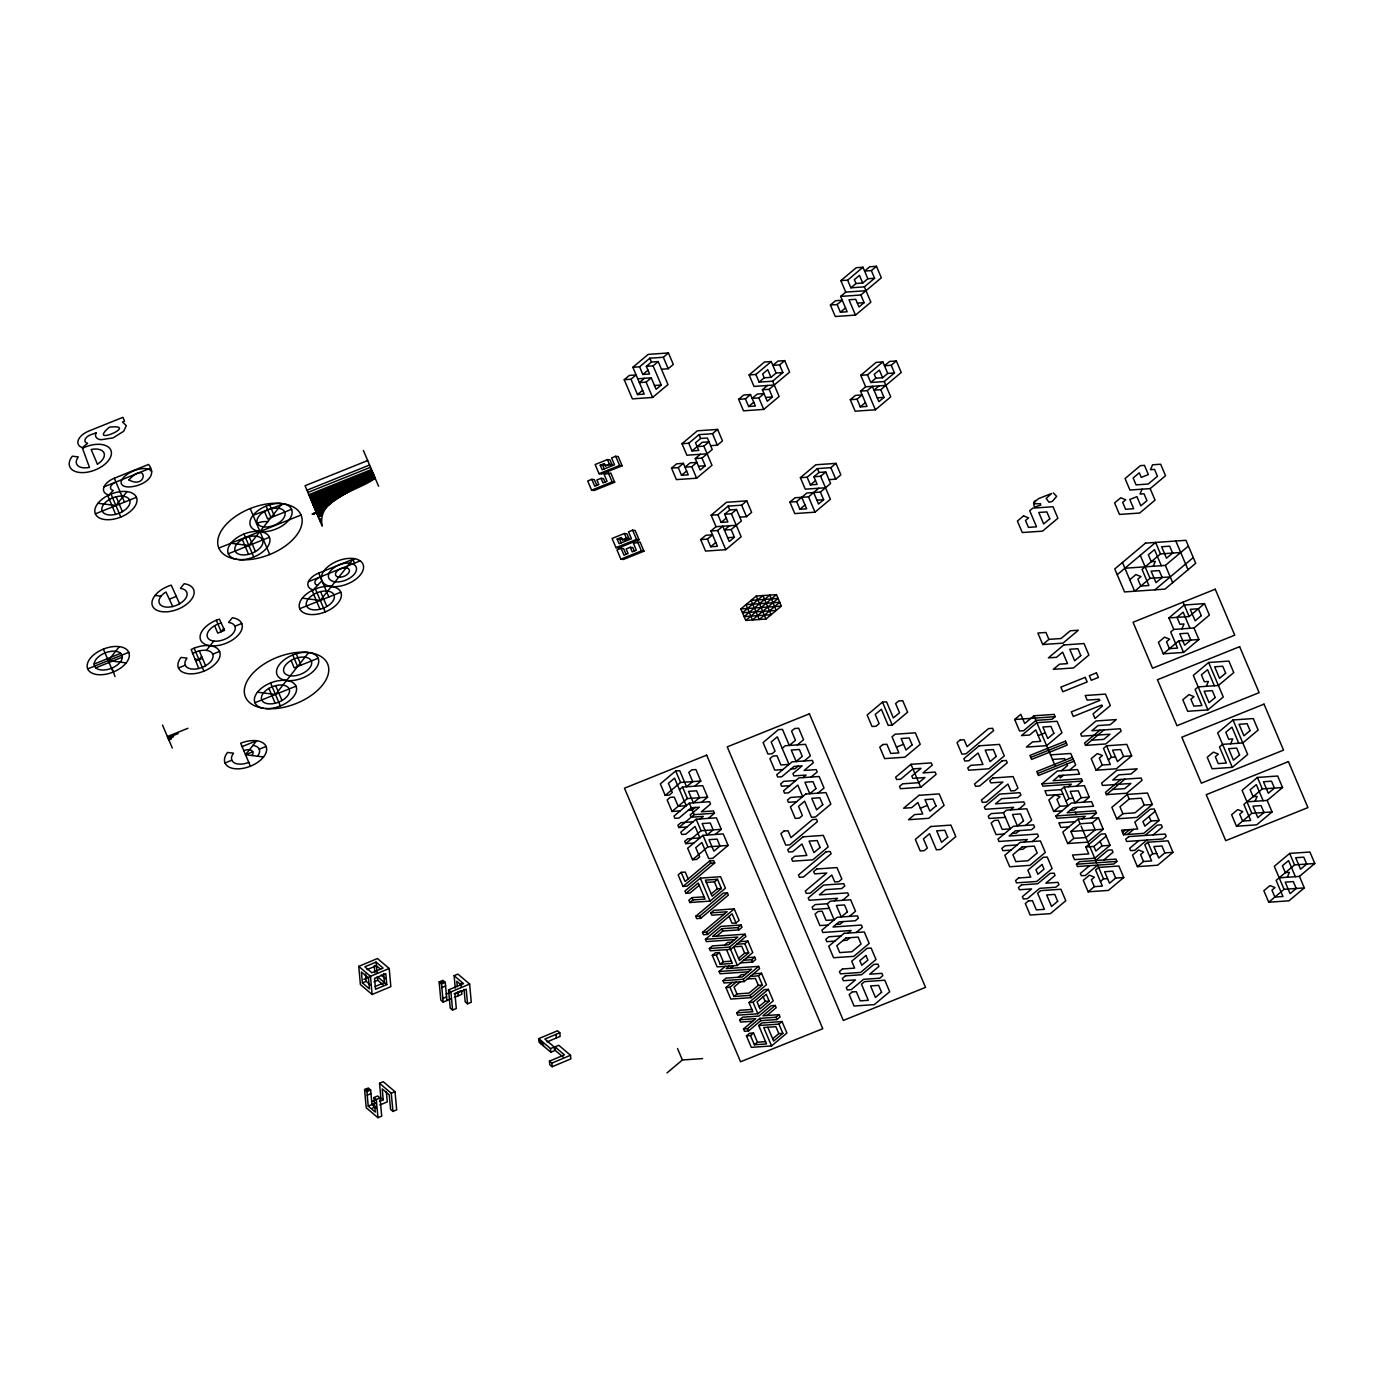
<?xml version="1.0" encoding="UTF-8"?>
<svg xmlns="http://www.w3.org/2000/svg" width="1384" height="1384" viewBox="0 0 1384 1384"><rect width="100%" height="100%" fill="white"/><g stroke="black" fill="none" stroke-linecap="round" stroke-linejoin="round"><path stroke-width="1.5" d="M122.328 657.123L122.311 657.556A14.774 8.321 -21.4 0 1 111.516 668.264A14.774 8.321 -21.4 0 1 96.084 668.091L95.755 667.815A14.774 8.321 -21.4 0 1 94.181 664.078L94.199 663.645A14.774 8.321 -21.4 0 1 105.011 652.937A14.774 8.321 -21.4 0 1 120.425 653.11L120.754 653.404A14.774 8.321 -21.4 0 1 122.328 657.123L95.807 667.849M367.677 460.543L305.051 485.732L322.178 526.076C316.452 497.634 358.508 491.13 375.185 478.224M1040.612 503.707L1034.834 503.793L1034.713 501.804L1038.64 498.586L1051.598 493.483L1046.2 498.396L1048.916 502.202L1052.255 501.475L1056.632 496.354L1053.38 492.963M1142.077 489.192L1139.984 494.071L1144.032 493.794L1146.955 500.679L1140.814 505.852L1136.921 496.648L1129.794 499.52L1133.704 508.707L1125.607 509.277L1122.666 502.375L1125.746 499.797L1120.729 497.773L1114.587 502.946L1119.466 514.433L1139.689 513.032L1155.052 500.126L1150.173 488.621L1129.932 490.04L1125.054 478.553L1140.416 465.647L1144.464 465.353L1148.374 474.556L1141.246 477.411L1139.291 472.826L1133.15 477.982L1136.074 484.884L1148.218 484.037L1157.439 476.286L1154.515 469.384L1150.467 469.678L1152.561 464.799L1160.657 464.228L1165.536 475.733L1150.173 488.621M1153.218 566.264L1155.329 561.385L1151.28 561.679L1148.357 554.776L1154.498 549.604L1161.314 565.71M1181.884 628.855L1183.977 623.976L1179.929 624.253L1177.005 617.368L1183.147 612.195L1189.981 628.301M1206.277 686.326L1208.37 681.447L1204.322 681.724L1201.399 674.838L1207.54 669.666L1214.356 685.772M1230.653 743.796L1232.763 738.918L1228.715 739.212L1225.791 732.309L1231.933 727.154L1238.749 743.243M1255.046 801.267L1257.156 796.388L1253.108 796.682L1250.167 789.78L1256.326 784.624L1263.142 800.713M1287.293 877.248L1289.404 872.37L1285.355 872.664L1282.414 865.761L1288.556 860.588L1295.389 876.695M96.275 432.76L90.306 434.939A7.37 4.152 -21.4 0 0 85.047 439.61A7.37 4.152 -21.4 0 0 87.642 443.33L82.313 447.603A14.774 8.321 -21.4 0 1 78.334 439.991L78.525 439.524A14.774 8.321 -21.4 0 1 88.732 431.081L122.934 417.328L124.56 421.168L122.536 421.982L126.29 425.684L123.678 431.254L113.142 437.863L101.153 439.731A11.764 6.626 -21.4 0 1 96.067 432.777M121.861 479.885L122.103 479.435A13.65 7.699 -21.4 0 1 123.038 478.086L123.401 477.636A17.04 9.601 -21.4 0 1 129.387 472.965L130.044 472.567A19.687 11.107 -21.4 0 1 137.362 469.626L138.106 469.418A16.193 9.117 -21.4 0 1 148.019 468.968M126.999 491.597A22.144 12.491 -21.4 0 1 131.376 510.523A22.144 12.491 -21.4 0 1 98.783 517.599A22.144 12.491 -21.4 0 1 107.122 495.904L111.031 494.071A22.144 12.491 -21.4 0 1 119.266 491.787L120.287 491.631A22.144 12.491 -21.4 0 1 124.231 491.406L126.999 491.597L115.91 505.558L97.935 503.274M119.335 646.639L108.263 660.601L126.238 662.884M201.631 656.397L199.019 659.684L194.781 659.147M206.406 650.376L213.793 641.052M223.793 628.457L221.18 631.744L216.302 620.257M353.543 558.531A22.144 12.491 -21.4 0 0 341.675 559.62L340.637 559.914A22.144 12.491 -21.4 0 0 323.942 570.9L323.043 572.284A22.144 12.491 -21.4 0 0 321.451 576.401L321.365 577.076A22.144 12.491 -21.4 0 0 321.52 579.602L322.472 581.851A22.144 12.491 -21.4 0 0 324.202 583.754L324.738 584.152A22.144 12.491 -21.4 0 0 328.856 585.986L331.364 586.47A22.144 12.491 -21.4 0 1 335.758 605.413A22.144 12.491 -21.4 0 1 303.165 612.472A22.144 12.491 -21.4 0 1 311.487 590.778L315.414 588.944A22.144 12.491 -21.4 0 1 323.648 586.66L324.669 586.522A22.144 12.491 -21.4 0 1 328.613 586.297L331.364 586.47A22.144 12.491 -21.4 0 0 357.21 578.114A22.144 12.491 -21.4 0 0 360.705 561.264L360.151 560.849A22.144 12.491 -21.4 0 0 355.238 558.825L353.543 558.531L320.292 600.448L302.3 598.165M308.701 652.539L306.919 652.348A44.305 24.964 -21.4 0 0 250.573 675.911A44.305 24.964 -21.4 0 0 262.649 708.158L266.178 708.608A44.305 24.964 -21.4 0 0 322.507 685.045A44.305 24.964 -21.4 0 0 310.448 652.798L308.701 652.539L275.468 694.457L257.476 692.173M263.531 756.996L245.539 754.712L256.628 740.734L242.096 746.582M321.901 580.761L313.303 589.878A14.757 8.321 -21.4 0 1 308.303 581.972L308.494 581.522A14.757 8.321 -21.4 0 1 318.701 573.097L354.512 558.686M729.212 966.049L726.237 968.627L758.622 966.378L759.591 968.662L744.229 981.567L723.988 982.986L723.019 980.685L726.098 978.107L742.274 976.983L751.495 969.232L719.109 971.481L720.095 973.782L748.415 971.81M632.851 367.279L639.598 366.812L642.851 374.476L649.598 373.991L646.345 366.327L651.466 362.037L658.213 361.57L667.97 384.562L652.608 397.45L632.367 398.869L624.236 379.718L630.983 379.233L637.488 394.561L644.235 394.094L632.851 367.279L648.214 354.373L668.437 352.955L673.316 364.459L668.195 368.75L661.466 369.234M624.236 379.718L629.357 375.41L636.104 374.943L630.983 379.233M639.598 366.812L649.84 358.197L663.334 357.262L668.437 352.955M642.851 374.476L647.971 370.168M646.345 366.327L653.092 365.86L658.213 361.57M644.477 378.299L639.356 382.607L646.103 382.14L651.224 377.832L656.102 389.319L661.223 385.029L653.092 365.86M637.488 394.561L642.608 390.271M840.866 280.623L856.229 267.717L862.976 267.25L867.854 278.738L874.601 278.27L871.349 270.607L864.602 271.074L869.723 266.766L876.47 266.299L881.348 277.803L860.865 295L840.642 296.418L847.146 311.746L840.399 312.213L837.147 304.549L830.4 305.016L835.279 316.503L855.502 315.102L870.865 302.196L864.36 286.869L850.866 287.803L847.613 280.156L840.866 280.623L845.745 292.111L865.986 290.709M847.613 280.156L862.976 267.25M830.4 305.016L835.521 300.709L842.268 300.242L837.147 304.549M840.642 296.418L845.745 292.111M850.866 287.803L855.987 283.512L862.734 283.045L867.854 278.738M871.349 270.607L876.47 266.299M774.244 385.012L754.003 386.43L749.125 374.926L764.487 362.02L771.234 361.553L776.113 373.04L782.86 372.573L779.607 364.909L772.86 365.376L777.981 361.086L784.711 360.618L789.589 372.106L769.123 389.319L762.376 389.786L767.255 401.273L772.376 396.983L769.123 389.319M749.125 374.926L755.872 374.458L771.234 361.553M864.36 286.869L874.601 278.27M707.12 453.796L686.879 455.215L682.001 443.71L697.363 430.805L717.604 429.403L722.483 440.89L717.362 445.198L710.615 445.665M840.399 312.213L845.52 307.905M738.641 399.319L743.762 395.028L750.509 394.561L755.387 406.048L748.64 406.515L745.388 398.851L738.641 399.319L743.519 410.823L763.76 409.404L779.123 396.499L772.618 381.188L759.124 382.122L755.872 374.458M759.124 382.122L764.245 377.815L770.992 377.348L776.113 373.04M779.607 364.909L784.711 360.618M682.001 443.71L688.748 443.243L698.989 434.645L712.483 433.694L717.604 429.403M745.388 398.851L750.509 394.561M701.999 458.104L705.252 465.768L700.131 470.058L695.252 458.571L701.999 458.104L712.241 449.506L707.362 438.001L700.615 438.468L695.495 442.776L698.747 450.44L692 450.907L688.748 443.243M860.865 295L864.118 302.663L858.997 306.971L855.744 299.307L848.997 299.774L855.502 315.102M762.376 389.786L767.497 385.479M772.618 381.188L782.86 372.573M671.517 468.121L676.638 463.813L683.385 463.346L688.263 474.833L681.516 475.3L678.264 467.636L671.517 468.121L676.395 479.608L696.636 478.207L711.999 465.301L703.868 446.132L697.121 446.599M692 450.907L702.242 442.309L708.989 441.842L703.868 446.132M748.64 406.515L753.761 402.225M758.882 397.917L764.003 393.61L757.256 394.077L752.135 398.384L758.882 397.917L763.76 409.404M678.264 467.636L683.385 463.346M695.252 458.571L700.373 454.263M681.516 475.3L686.637 471.01M691.758 466.702L696.879 462.394L690.132 462.879L685.011 467.169L691.758 466.702L696.636 478.207M885.864 385.392L865.64 386.793L860.761 375.306L876.107 362.4L882.854 361.916L887.732 373.421L894.479 372.953L891.227 365.29L884.48 365.757L889.601 361.449L896.348 360.982L901.226 372.486L880.743 389.683L873.996 390.15L879.117 385.859M860.761 375.306L867.491 374.822L882.854 361.916M736.271 525.28L716.03 526.681L711.151 515.194L726.514 502.288L746.755 500.87L751.633 512.374L746.512 516.664L739.765 517.149M850.278 399.699L855.399 395.392L862.146 394.924L857.025 399.232L850.278 399.699L855.156 411.186L875.397 409.785L890.742 396.879L884.238 381.552L870.744 382.486L867.491 374.822M857.025 399.232L860.277 406.896L867.024 406.429L860.519 391.101L865.64 386.793M870.744 382.486L875.864 378.195L882.611 377.728L887.732 373.421M891.227 365.29L896.348 360.982M711.151 515.194L717.898 514.727L728.14 506.112L741.634 505.177L746.755 500.87M860.519 391.101L867.266 390.617L872.37 386.326L878.875 401.654L883.995 397.346L880.743 389.683M717.898 514.727L721.151 522.391L727.898 521.906L724.645 514.242L729.766 509.952L736.513 509.485L741.392 520.972L731.15 529.57L724.403 530.037L729.524 525.747M884.238 381.552L894.479 372.953M700.685 539.587L705.805 535.279L712.535 534.812L707.432 539.12L700.685 539.587L705.563 551.074L725.787 549.673L741.149 536.767L731.392 513.775L724.645 514.242M707.432 539.12L710.684 546.784L717.414 546.317L710.909 530.989L716.03 526.681M721.151 522.391L726.271 518.083M731.392 513.775L736.513 509.485M860.277 406.896L865.398 402.588M710.909 530.989L717.656 530.522L722.777 526.214L729.282 541.542L734.402 537.234L731.15 529.57M710.684 546.784L715.788 542.476M825.504 487.773L805.263 489.175L800.385 477.688L815.747 464.782L835.988 463.363L840.866 474.868L835.746 479.158L828.999 479.642M800.385 477.688L807.131 477.221L817.373 468.605L830.867 467.671L835.988 463.363M813.878 476.736L818.999 472.446L825.746 471.979L830.625 483.466L820.383 492.064L806.889 493.015L796.648 501.613L789.901 502.081L794.779 513.585L815.02 512.167L830.383 499.261L820.625 476.269L813.878 476.736L817.131 484.4L810.384 484.884L807.131 477.221M789.901 502.081L795.022 497.773L808.515 496.839L818.757 488.241M810.384 484.884L815.505 480.577M820.625 476.269L825.746 471.979M796.648 501.613L799.9 509.277L805.021 504.97M820.383 492.064L823.636 499.728L818.515 504.036L813.636 492.531M740.872 608.943L756.218 596.037L776.459 594.636L781.337 606.123L765.975 619.029L745.751 620.43L740.872 608.943L781.337 606.123M745.751 620.43L776.459 594.636M694.647 786.216L700.806 781.043L695.927 769.556L691.879 769.833L688.799 772.41L692.709 781.614L686.551 786.769L679.734 770.68L675.686 770.957L660.324 783.863L665.202 795.367L669.25 795.073L672.313 792.496L668.42 783.309L674.562 778.137L686.274 805.73L678.177 806.301L674.268 797.097L670.219 797.374L667.157 799.969L672.036 811.457L680.132 810.886M665.202 795.367L680.565 782.462L700.806 781.043M679.44 789.641L682.52 787.063L702.743 785.645L707.622 797.149L701.48 802.305M672.036 811.457L687.398 798.551L707.622 797.149M708.314 818.394L714.455 813.238L713.487 810.938L701.342 811.785L710.546 804.035L709.577 801.734L689.336 803.153L673.991 816.058L674.959 818.359L679.008 818.065L691.291 807.754L699.387 807.183L690.166 814.934L691.152 817.217L703.297 816.37L700.217 818.965M695.339 807.46L692.26 810.038L688.229 810.332M693.107 821.819L680.963 822.667L677.883 825.245L678.869 827.546L694.214 814.64L714.455 813.238M715.147 834.483L721.289 829.327L716.41 817.823L696.169 819.241L680.807 832.147L681.793 834.448L685.841 834.154L695.045 826.421L699.923 837.908L687.779 838.756L684.717 841.334L685.686 843.635L693.782 843.081M782.202 748.312L785.264 745.734L805.505 744.332L810.384 755.82L804.242 760.975M797.409 744.886L803.55 739.731L798.672 728.226L794.624 728.52L791.562 731.098L795.454 740.284L789.312 745.457L782.479 729.368L778.431 729.645L763.086 742.551L767.964 754.038L772.013 753.761L775.075 751.183L771.182 741.98L777.324 736.824L789.018 764.401L780.922 764.971L777.029 755.768L772.981 756.062L769.902 758.64L774.781 770.127L782.877 769.573M685.686 843.635L701.048 830.729L721.289 829.327M703.003 835.331L687.64 848.236L692.519 859.741L696.567 859.447L699.647 856.869L695.737 847.665L701.878 842.51L708.712 858.599L712.76 858.322L728.122 845.416L723.244 833.929L703.003 835.331L707.881 846.835L728.122 845.416M795.835 761.65L802.288 756.391L799.364 749.488L791.267 750.042L796.146 761.546M798.101 766.148L795.022 768.726L790.973 769.002M692.519 859.741L707.881 846.835M882.49 702.103L867.145 715.009L872.024 726.496L876.055 726.219L879.134 723.642L875.224 714.438L881.383 709.283L888.199 725.372L892.247 725.095L907.61 712.189L902.731 700.685L898.683 700.979L895.621 703.556L899.514 712.743L893.372 717.915L886.539 701.826L882.49 702.103L892.247 725.095M681.205 872.352L678.143 874.93L683.021 886.435L687.069 886.141L714.715 862.924L713.729 860.623L709.681 860.9L685.115 881.556L681.205 872.352L685.253 872.076L688.177 878.961M802.979 777.635L806.042 775.057L793.897 775.905L792.928 773.604L802.149 765.854L794.053 766.425L781.77 776.753L777.721 777.029L776.735 774.729L792.098 761.823L812.339 760.422L813.308 762.722L804.087 770.456L816.231 769.608L817.217 771.909L811.076 777.064M683.021 886.435L710.667 863.201L714.715 862.924M704.075 896.797L691.948 897.645L688.869 900.223L689.837 902.524L710.078 901.105L725.441 888.217L720.562 876.712L700.321 878.131L684.959 891.036L685.945 893.32L689.993 893.043L699.197 885.31M685.945 893.32L698.228 883.009L705.062 899.098L692.917 899.946L689.837 902.524M817.892 793.17L824.034 787.998L819.172 776.51L798.931 777.912L783.569 790.818L784.538 793.118L788.586 792.842L797.807 785.091L802.685 796.596L790.541 797.443L787.479 800.021L788.447 802.322L796.544 801.751M706.324 882.438L714.421 881.867L717.483 879.29L721.393 888.493L712.172 896.226L705.356 880.138L717.483 879.29M711.203 893.926L717.344 888.77L721.393 888.493M695.702 916.312L723.348 893.095L727.396 892.801L728.365 895.102L700.719 918.336L696.671 918.613L695.702 916.312L699.75 916.035L727.396 892.801M724.04 914.34L711.895 915.187L710.909 912.886L713.988 910.309L734.229 908.89L739.108 920.395L736.029 922.972L731.98 923.249L729.057 916.364M1117.217 574.689L1155.605 542.442L1160.484 553.929L1180.725 552.51M1042.757 644.529L1048.899 639.373L1061.044 638.526L1070.264 630.775L1078.361 630.222L1062.999 643.127L1042.757 644.529L1037.879 633.042L1045.975 632.471L1048.899 639.373M736.029 922.972L732.119 913.786L707.553 934.425L703.505 934.702L702.536 932.401L727.102 911.762L710.909 912.886M702.536 932.401L706.584 932.124L734.229 908.89M1129.776 579.74L1135.918 574.568L1140.935 576.592L1137.873 579.169L1140.797 586.072L1148.893 585.501L1142.059 569.412L1160.484 553.929M910.983 764.297L895.638 777.202L896.607 779.503L900.655 779.227L912.938 768.899L921.035 768.345L911.814 776.078L912.8 778.379L924.944 777.531L918.803 782.687L902.61 783.828L899.531 786.406L900.517 788.707L920.741 787.288L936.103 774.383L935.134 772.082L922.99 772.929L932.211 765.196L931.224 762.895L910.983 764.297L920.741 787.288M734.766 939.632L706.428 941.604L705.459 939.304L720.822 926.398L741.046 924.996L742.032 927.297L738.952 929.875L722.759 930.999L716.618 936.155M741.046 924.996L737.983 927.574L721.791 928.699L712.57 936.449L744.955 934.183L745.924 936.484L730.579 949.389L710.338 950.808L709.352 948.507L712.431 945.912L728.624 944.788L737.828 937.054L705.459 939.304M1170.241 576.92L1150.017 578.322L1134.655 591.227L1122.459 562.492M1124.898 568.236L1165.363 565.416L1188.406 546.057M739.783 941.639L747.879 941.085L752.758 952.573L737.395 965.478L717.172 966.897L712.293 955.393L715.355 952.815L719.403 952.538L723.313 961.724L731.409 961.171M724.576 945.082L727.638 942.487L731.686 942.21M712.293 955.393L716.341 955.116L719.403 952.538M709.352 948.507L729.593 947.089L744.955 934.183M1154.896 589.826L1193.285 557.562M716.341 955.116L720.234 964.319L723.313 961.724M736.721 944.234L744.817 943.663L747.879 941.085M1014.68 719.507L1020.821 714.334L1024.714 723.538L1033.934 715.788L1054.176 714.386L1055.144 716.687L1052.082 719.265L1035.889 720.389L1023.606 730.717L1019.558 730.994L1014.68 719.507L1055.144 716.687M719.109 971.481L725.251 966.326M738.52 958.299L744.661 953.144L748.709 952.867L744.817 943.663M730.285 968.35L733.347 965.755M748.709 952.867L739.454 960.479L733.641 946.812L741.737 946.241L744.661 953.144M743.658 960.219L751.685 959.717L754.712 957.174L755.681 959.475L752.619 962.053L740.475 962.901M753.45 973.834L761.546 973.263L766.425 984.768L751.062 997.674L730.821 999.075L725.943 987.588L732.084 982.415M738.226 977.26L741.305 974.682L745.353 974.388M829.276 908.354L813.083 909.478L812.114 907.177L815.193 904.6L827.321 903.752L830.4 901.174L850.641 899.756L855.52 911.26L849.378 916.416M1173.788 629.426L1168.909 617.921L1184.271 605.016L1204.495 603.614L1209.374 615.101L1194.011 628.007L1173.788 629.426L1170.708 632.004L1177.542 648.093L1169.445 648.663L1166.522 641.761L1169.584 639.183L1164.567 637.159L1158.425 642.332L1163.304 653.819L1183.545 652.418L1198.89 639.512L1194.011 628.007M725.943 987.588L729.991 987.294L736.132 982.138M834.448 900.88L837.528 898.303L809.19 900.275L808.204 897.974L823.567 885.085L843.808 883.667L844.776 885.968L841.714 888.545L825.521 889.67L819.38 894.842L847.717 892.87L848.686 895.154L842.545 900.327M740.181 981.861L734.039 987.017L736.963 993.92L749.107 993.072L758.328 985.321L762.376 985.045L758.467 975.841L750.37 976.412M723.019 980.685L743.26 979.266L758.622 966.378M729.991 987.294L733.901 996.497L736.963 993.92M758.467 975.841L761.546 973.263M1168.909 617.921L1189.15 616.52L1204.495 603.614M733.901 996.497L750.093 995.373L762.376 985.045M843.237 921.571L840.157 924.166L836.109 924.443M1163.304 653.819L1178.666 640.913L1198.89 639.512M736.686 1012.863L752.861 1011.739L748.969 1002.552L764.331 989.646L768.362 989.352L773.241 1000.857L757.896 1013.763L737.655 1015.164L736.686 1012.863L739.748 1010.285L751.893 1009.438M667.036 1072.894L682.399 1059.988L702.639 1058.587M748.969 1002.552L753.017 1002.258L768.362 989.352M752.723 1021.219L740.578 1022.067L739.61 1019.766L742.672 1017.188L758.864 1016.064L771.148 1005.736L775.196 1005.459L776.182 1007.742L766.961 1015.493M759.003 1006.583L765.162 1001.411L769.21 1001.134L766.269 994.231L757.065 1001.981L759.989 1008.884L769.21 1001.134M848.115 933.076L851.177 930.498L822.84 932.47L821.871 930.169L837.233 917.263L857.474 915.845L858.443 918.146L855.364 920.741L839.188 921.865L833.03 927.021L861.367 925.048L862.353 927.349L856.194 932.505M850.053 937.677L846.991 940.255L842.942 940.532M775.196 1005.459L762.913 1015.769L779.106 1014.645L780.074 1016.946L777.012 1019.524L760.819 1020.648L748.536 1030.976L744.488 1031.253L743.502 1028.969L755.802 1018.641L739.61 1019.766M1099.951 730.164L1084.589 743.07L1085.558 745.37L1105.799 743.969L1121.161 731.063L1120.175 728.763L1091.855 730.735L1097.996 725.579L1110.141 724.732L1116.283 719.559L1096.041 720.977L1080.679 733.883L1081.665 736.184L1109.985 734.212L1103.844 739.367L1091.699 740.215M1005.407 817.356L989.214 818.48L988.228 816.197L991.307 813.602L1003.452 812.754L1006.514 810.176L1026.755 808.775L1031.634 820.262L1025.492 825.435M743.502 1028.969L747.55 1028.675L759.833 1018.364L776.026 1017.223L779.106 1014.645M1085.558 745.37L1103.999 729.887M1010.562 809.899L1013.642 807.322L985.304 809.294L984.335 806.993L999.698 794.087L1019.921 792.686L1020.908 794.97L1017.828 797.565L1001.635 798.689L995.494 803.844L1023.831 801.872L1024.8 804.173L1018.659 809.329M1068.223 786.787L1071.303 784.192L1042.965 786.164L1041.996 783.88L1057.359 770.974L1077.582 769.556L1079.537 774.158L1059.296 775.559L1053.155 780.732L1081.492 778.76L1082.461 781.06L1076.32 786.216M1061.407 770.68L1067.548 765.525L1066.926 764.072M746.426 1035.855L750.474 1035.578L754.384 1044.764L766.528 1043.934L758.726 1025.527L761.788 1022.949L782.029 1021.548L786.908 1033.035L771.545 1045.941L751.304 1047.359L746.426 1035.855L749.505 1033.277L753.553 1033L757.463 1042.187L765.542 1041.633M750.474 1035.578L753.553 1033M1063.344 775.282L1060.282 777.86L1059.296 775.559M1069.503 770.127L1075.645 764.954L1070.766 753.467L1050.525 754.868M1096.093 770.196L1116.334 768.777L1131.697 755.872L1126.818 744.384L1106.577 745.786L1103.498 748.381L1110.331 764.47L1102.235 765.023L1096.093 770.196L1091.215 758.692L1097.356 753.536L1102.391 755.543L1099.311 758.138L1102.235 765.023M1208.647 662.503L1193.302 675.392L1207.938 709.888L1223.283 696.982L1208.647 662.503L1228.888 661.085L1233.767 672.572L1218.404 685.478L1198.181 686.897L1195.101 689.474L1201.935 705.563L1193.838 706.134L1190.915 699.231L1193.977 696.654L1188.96 694.63L1182.818 699.802L1187.697 711.289L1207.938 709.888M754.384 1044.764L757.463 1042.187M758.726 1025.527L778.95 1024.125L782.029 1021.548M1063.068 794.243L1046.875 795.367L1044.92 790.766L1061.113 789.641L1064.175 787.063L1084.416 785.645L1089.294 797.149L1083.257 802.218M1019.351 830.59L1016.271 833.168L1012.223 833.445M772.67 1038.761L778.811 1033.606L782.86 1033.329L778.95 1024.125M782.86 1033.329L773.639 1041.062L767.791 1027.274M1108.376 759.868L1111.456 757.29L1115.504 756.996M1059.85 806.301L1056.926 799.398L1059.988 796.821L1054.971 794.797L1048.83 799.969L1053.708 811.457L1059.85 806.301L1067.946 805.73L1061.113 789.641M1065.991 801.128L1069.053 798.551L1073.102 798.274M1123.6 756.442L1117.459 761.598L1112.58 750.111L1120.677 749.54L1123.6 756.442L1131.697 755.872M1024.229 842.077L1027.291 839.5L998.971 841.472L997.985 839.171L1013.347 826.265L1033.589 824.864L1034.557 827.165L1031.495 829.743L1015.302 830.867L1009.161 836.04L1037.481 834.05L1038.467 836.351L1032.326 841.524M1082.201 818.861L1085.264 816.283L1056.944 818.255L1055.957 815.954L1071.32 803.049L1091.561 801.63L1093.516 806.232L1073.275 807.651L1067.133 812.806L1095.453 810.834L1096.439 813.135L1090.298 818.29M1081.198 797.703L1075.057 802.876L1070.178 791.371L1078.274 790.818L1081.198 797.703L1089.294 797.149M1026.184 846.679L1023.105 849.257L1019.056 849.551M1077.115 807.374L1073.932 810.055L1070.091 810.315M1120.85 779.434L1105.487 792.34L1106.473 794.641L1126.714 793.222L1142.059 780.317L1141.091 778.033L1112.753 780.005L1118.895 774.832L1131.039 773.985L1137.181 768.829L1116.957 770.231L1101.595 783.136L1102.564 785.437L1130.901 783.465L1124.759 788.638L1112.615 789.468M1106.473 794.641L1124.898 779.157M1078.153 819.138L1062.791 832.043L1067.669 843.531L1087.91 842.129L1103.273 829.224L1098.394 817.736L1078.153 819.138L1080.108 823.739L1092.253 822.892L1098.394 817.736M1092.253 822.892L1095.176 829.794L1085.956 837.528L1073.811 838.375L1070.887 831.473L1080.108 823.739M1067.669 843.531L1073.811 838.375M1127.216 794.433L1111.854 807.339L1116.732 818.826L1136.973 817.425L1152.336 804.519L1147.457 793.015L1127.216 794.433L1129.171 799.035L1141.316 798.187L1144.239 805.073L1152.336 804.519M1129.171 799.035L1119.95 806.768L1122.874 813.671L1135.018 812.823L1144.239 805.073M1233.04 719.974L1217.695 732.88L1232.331 767.359L1247.676 754.453L1233.04 719.974L1253.281 718.556L1258.16 730.06L1242.797 742.948L1222.574 744.367L1219.494 746.945L1226.328 763.034L1218.231 763.605L1215.308 756.702L1218.37 754.124L1213.353 752.117L1207.211 757.273L1212.09 768.76L1232.331 767.359M1116.732 818.826L1122.874 813.671M1085.817 847.008L1101.162 834.102L1105.211 833.825L1110.089 845.313L1094.744 858.218L1074.503 859.637L1072.548 855.035L1088.741 853.911L1085.817 847.008L1093.914 846.437L1106.197 836.126M1076.458 864.221L1079.52 861.644L1115.954 859.118L1116.923 861.402L1113.861 863.997L1077.427 866.522L1076.458 864.221L1116.923 861.402M1110.089 845.313L1101.993 845.884L1095.851 851.039L1093.914 846.437M1122.528 832.459L1125.59 829.881M1123.497 834.76L1143.738 833.358L1159.1 820.452L1154.221 808.948L1150.173 809.242L1134.811 822.131L1137.735 829.033L1121.542 830.158L1123.497 834.76L1129.638 829.604M1089.571 865.675L1080.35 873.425L1081.336 875.726L1085.385 875.449L1097.668 865.121L1103.515 878.909L1107.563 878.632M1095.713 860.519L1107.996 850.191L1112.044 849.914L1113.03 852.215L1103.809 859.948M1127.545 834.483L1133.686 829.31M1155.19 811.249L1142.907 821.577L1144.862 826.179L1151.004 821.006L1159.1 820.452M1138.842 840.624L1129.621 848.357L1130.607 850.658L1134.655 850.381L1146.938 840.053M1144.983 835.452L1157.266 825.141L1161.314 824.847L1162.301 827.148L1153.08 834.898M1088.153 891.815L1094.312 886.66L1102.391 886.089L1095.574 870L1098.636 867.422L1118.878 866.003L1123.756 877.508L1108.394 890.414L1088.153 891.815L1083.274 880.328L1089.433 875.155L1094.45 877.179L1091.37 879.757L1094.312 886.66M1100.453 881.487L1103.515 878.909M1137.389 866.644L1157.612 865.225L1172.975 852.319L1168.096 840.832L1147.855 842.233L1144.793 844.828L1151.626 860.917L1143.53 861.471L1137.389 866.644L1132.51 855.139L1138.651 849.984L1143.668 852.008L1140.589 854.585L1143.53 861.471M1115.66 878.062L1109.518 883.234L1104.64 871.73L1112.736 871.176L1115.66 878.062L1123.756 877.508M1149.671 856.315L1152.734 853.738L1156.782 853.461M1164.878 852.89L1158.737 858.045L1153.858 846.558L1161.955 845.987L1164.878 852.89L1172.975 852.319M1267.19 800.436L1282.553 787.531L1277.674 776.026L1257.433 777.445L1242.088 790.351L1251.845 813.325L1272.069 811.924L1267.19 800.436L1246.967 801.838M1282.553 787.531L1262.312 788.932L1243.887 804.415L1250.721 820.504L1242.624 821.075L1239.701 814.173L1242.763 811.595L1237.746 809.588L1231.604 814.743L1236.483 826.231L1256.707 824.829L1272.069 811.924M1236.483 826.231L1251.845 813.325M1299.438 876.401L1314.8 863.495L1309.921 852.008L1289.68 853.426L1274.318 866.315L1284.075 889.306L1304.316 887.905L1299.438 876.401L1279.197 877.819M1314.8 863.495L1294.559 864.913L1276.134 880.397L1282.968 896.486L1274.872 897.057L1271.948 890.154L1275.01 887.576L1269.993 885.552L1263.851 890.725L1268.73 902.212L1288.954 900.811L1304.316 887.905M1268.73 902.212L1284.075 889.306M122.397 511.665L123.003 511.302A14.774 8.321 -21.4 0 0 123.297 496.251L121.463 496.129A14.774 8.321 -21.4 0 0 116.775 496.631L116.083 496.787A14.774 8.321 -21.4 0 0 109.422 499.468L108.817 499.832A14.774 8.321 -21.4 0 0 102.208 511.077A14.774 8.321 -21.4 0 0 115.045 514.502L115.737 514.329A14.774 8.321 -21.4 0 0 122.397 511.665L116.187 496.769M264.534 511.474L263.929 511.838A14.774 8.321 -21.4 0 0 260.711 514.26L260.244 514.71A14.774 8.321 -21.4 0 0 265.469 527.01L266.109 527.01A14.774 8.321 -21.4 0 0 284.793 515.869A14.774 8.321 -21.4 0 0 271.887 508.637L271.195 508.81A14.774 8.321 -21.4 0 0 264.534 511.474L267.596 518.948L291.574 509.312M262.562 540.002A14.774 8.321 -21.4 0 0 249.725 536.577L249.033 536.75A14.688 8.287 -21.4 0 0 245.625 537.84L245.591 537.788A14.774 8.321 -21.4 0 0 242.373 539.431L241.767 539.777A14.774 8.321 -21.4 0 0 235.159 551.022A14.774 8.321 -21.4 0 0 247.995 554.448L248.688 554.292A14.774 8.321 -21.4 0 0 255.348 551.611L255.953 551.247A14.774 8.321 -21.4 0 0 262.562 540.002L263.392 539.673M192.445 653.646L192.532 653.594A14.774 8.321 -21.4 0 1 199.192 650.913L199.884 650.757A14.774 8.321 -21.4 0 1 212.721 654.182L219.572 651.432M313.805 594.341L313.199 594.705A14.774 8.321 -21.4 0 0 306.591 605.95A14.774 8.321 -21.4 0 0 319.427 609.375L320.119 609.219A14.774 8.321 -21.4 0 0 326.78 606.538L327.385 606.175A14.774 8.321 -21.4 0 0 327.679 591.124L325.845 591.003A14.774 8.321 -21.4 0 0 321.157 591.504L320.465 591.677A14.774 8.321 -21.4 0 0 313.805 594.341L312.144 590.449M291.142 660.41L290.536 660.774A14.774 8.321 -21.4 0 0 288.391 675.444A14.774 8.321 -21.4 0 0 310.656 666.482A14.774 8.321 -21.4 0 0 298.494 657.573L297.802 657.729A14.774 8.321 -21.4 0 0 291.142 660.41L294.204 667.884L318.182 658.248M1035.734 500.368L1033.64 502.219M375.22 478.328L312.663 503.655M109.111 427.379C86.5 447.17 140.216 424.144 109.855 427.085M113.142 672.105L114.128 671.673A22.144 12.491 -21.4 0 0 123.124 647.522A22.144 12.491 -21.4 0 0 87.919 662.244A22.144 12.491 -21.4 0 0 113.142 672.105L103.385 649.113M358.75 966.378L377.451 958.524L389.198 968.471L390.842 986.636L372.14 994.49L360.394 984.543L358.75 966.378L370.48 976.326L372.14 994.49M376.067 962.088L364.84 966.793L371.881 972.762L383.108 968.056L376.067 962.088L377.053 972.987M367.037 969.648L376.396 965.721L380.617 969.302M370.48 976.326L389.198 968.471M363.802 979.336L369.424 976.983M362.418 982.899L369.459 988.868L368.473 977.969L361.414 972L362.418 982.899L366.154 981.325L370.376 984.906M373.974 981.81L377.711 980.253L383.351 985.027M375.064 986.515L384.423 982.588L383.61 973.506M386.776 984.578L375.548 989.283L374.562 978.384L385.79 973.679L386.776 984.578L377.382 976.62L377.711 980.253M455.267 988.124L454.142 975.668L457.879 974.094L469.626 984.059L471.269 1002.224L467.532 1003.781L465.18 1001.791L464.055 989.335M450.648 998.954L443.174 1002.102L440.821 1000.113L439.161 981.948L445.267 982.363L442.915 980.374L439.161 981.948L441.513 983.938L445.267 982.363L446.911 1000.528M441.842 987.571L445.596 985.996M467.532 1003.781L466.218 989.249L454.99 993.971L456.305 1008.504L452.568 1010.061L450.215 1008.071L448.554 989.906L463.536 983.626L454.142 975.668M446.098 994.127L449.852 992.553M448.554 989.906L450.907 991.913L469.626 984.059M442.845 998.469L446.582 996.895M454.073 993.764L461.547 990.615L461.875 994.248L454.402 997.397M383.212 1099.813L380.86 1097.823L379.527 1083.291L383.281 1081.717L395.011 1091.682L396.672 1109.847L392.935 1111.421L390.582 1109.432L389.25 1094.9L382.209 1088.914L383.212 1099.813L379.458 1101.387M366.916 1091.561L368.231 1106.093L375.272 1112.079L373.957 1097.547L377.694 1095.972L380.046 1097.962L381.707 1116.127L377.953 1117.701L366.224 1107.736L364.563 1089.571L370.652 1090.004L368.3 1087.997L364.563 1089.571L366.916 1091.561L370.652 1090.004L371.985 1104.536L376.206 1108.117M367.244 1095.194L370.981 1093.637M371.5 1101.751L375.237 1100.176M373.957 1097.547L376.31 1099.536L380.046 1097.962M379.527 1083.291L391.274 1093.256L395.011 1091.682M368.231 1106.093L375.721 1102.961M372.313 1108.169L376.05 1106.594M379.787 1105.02L387.278 1101.872L386.326 1091.492M559.811 1032.775L544.846 1039.055L554.24 1047.013L554.569 1050.646L550.815 1052.221L539.085 1042.256L538.757 1038.623L557.458 1030.786L559.811 1032.775L560.139 1036.408L547.043 1041.892M541.421 1044.263L538.757 1038.623L550.486 1048.588L554.24 1047.013M555.036 1046.875L558.79 1045.301L570.519 1055.265L570.848 1058.898L552.147 1066.753L549.794 1064.763L549.465 1061.13L564.43 1054.85L555.036 1046.875L555.365 1050.508L563.202 1057.151M549.465 1061.13L551.818 1063.12L570.519 1055.265M115.893 482.064A7.37 4.152 -21.4 0 0 110.651 486.718A7.37 4.152 -21.4 0 0 113.228 490.438L108.921 494.988A14.757 8.321 -21.4 0 1 103.921 487.099L104.111 486.632A14.757 8.321 -21.4 0 1 114.318 478.224L148.52 464.453C159.8 478.345 137.95 487.998 126.74 486.839A11.764 6.626 -21.4 0 1 121.654 479.885M104.042 486.822L150.147 468.276M95.358 513.827L136.462 497.306M306.954 490.213L369.58 465.024M307.905 492.444L370.531 467.273M253.047 515.298L283.841 503.863A44.305 24.964 -21.4 0 1 295.899 536.11A44.305 24.964 -21.4 0 1 239.57 559.672L236.041 559.24A44.305 24.964 -21.4 0 1 223.983 526.975A44.305 24.964 -21.4 0 1 280.312 503.413L282.111 503.603L248.861 545.521L230.886 543.237M308.857 494.693L371.483 469.505M309.324 495.818L371.95 470.629M309.808 496.925L372.434 471.754M310.275 498.05L372.901 472.861M310.76 499.174L373.386 473.985M310.985 499.728L373.628 474.556M311.227 500.299L373.853 475.11M311.469 500.852L374.095 475.663M311.711 501.423L374.337 476.234M311.936 501.977L374.58 476.788M312.178 502.53L374.805 477.359M312.421 503.101L375.047 477.913M312.784 503.932L368.403 481.563M312.888 504.226L365.151 483.206M313.009 504.503L362.106 484.746M313.13 504.779L359.252 486.234M313.251 505.056L356.588 487.635M313.372 505.333L354.079 488.967M313.493 505.627L351.726 490.247M313.614 505.904L349.529 491.458M313.736 506.181L347.47 492.618M313.839 506.457L345.55 493.707M313.96 506.734L343.751 494.763M314.082 507.028L342.056 495.766M314.203 507.305L340.481 496.735M314.324 507.582L339.028 497.652M314.445 507.859L337.627 498.534M336.347 499.382L314.566 508.136L335.741 499.797M314.739 508.568L334.582 500.576M314.86 508.845L333.492 501.354M314.981 509.122L332.489 502.081M218.845 548.081L301.037 515.021M315.102 509.398L331.537 502.79M315.206 509.675L330.655 503.465M315.327 509.969L329.842 504.122M329.081 504.762L315.448 510.246L328.717 505.073M315.638 510.661L328.043 505.662M315.742 510.938L327.402 506.25M315.863 511.215L326.814 506.821M315.985 511.509L326.278 507.357M316.106 511.786L325.776 507.893M316.227 512.063L325.309 508.412M316.348 512.339L324.877 508.914M315.656 512.945L324.479 509.398M316.573 512.91L324.115 509.883M316.694 513.187L323.769 510.333M316.815 513.464L323.458 510.8M316.936 513.741L323.181 511.232M317.178 514.312L322.68 512.097M317.42 514.865L322.282 512.91M317.887 515.99L321.676 514.467M318.372 517.114L321.313 515.921M228.308 553.79L269.413 537.251L268.842 536.162A22.144 12.491 -21.4 0 0 246.023 533.273L243.982 534.016A22.144 12.491 -21.4 0 0 228.1 548.41A22.144 12.491 -21.4 0 0 236.906 559.361M319.323 519.346L321.105 518.637M320.275 521.595L321.348 521.145M169.609 599.082L176.46 596.331M94.181 664.026L120.702 653.352M607.472 459.574L595.137 464.522L599.047 473.726L601.59 474.037L622.143 465.785L618.233 456.582L615.69 456.27L611.59 457.914L614.513 464.816L602.178 469.764L600.223 465.18L604.341 463.519L605.31 465.82L611.97 464.488L610.015 459.886L607.472 459.574L609.427 464.159L611.97 464.488M87.711 668.87L128.798 652.331M308.407 581.695L360.203 560.883M600.223 465.18L604.825 464.678M605.31 465.82L609.427 464.159M599.047 473.726L619.599 465.457L622.143 465.785M591.798 479.331L587.698 480.975L591.591 490.178L594.134 490.507L614.686 482.238L610.777 473.034L604.133 474.366L607.057 481.269L602.957 482.912L601.002 478.328L596.885 479.971L598.839 484.573L594.722 486.216L591.798 479.331L594.341 479.642L596.781 485.403M234.882 626.243L241.733 623.475M591.591 490.178L612.143 481.909L614.686 482.238M299.74 608.701L340.845 592.179M178.467 667.953L185.318 665.202M195.594 661.068L202.445 658.317M624.409 533.497L612.074 538.445L615.984 547.649L618.527 547.977L639.079 539.708L635.169 530.505L632.626 530.193L628.526 531.837L631.45 538.739L619.115 543.704L617.16 539.103L621.278 537.442L622.246 539.743L624.789 540.071L628.907 538.411L626.952 533.809L624.409 533.497L626.364 538.099L628.907 538.411M617.16 539.103L621.762 538.601M622.246 539.743L626.364 538.099M615.984 547.649L636.536 539.379L639.079 539.708M621.07 548.289L616.953 549.95L620.862 559.136L623.406 559.465L643.958 551.195L640.048 542.009L633.405 543.341L636.329 550.226L632.211 551.887L630.274 547.286L626.156 548.946L628.111 553.531L623.994 555.192L621.07 548.289L623.613 548.618L626.052 554.361M167.395 736.548L187.947 728.278M167.897 737.689L178.173 733.555M254.915 702.709L296.02 686.187M168.381 738.848L173.519 736.772M168.865 739.99L171.443 738.952M620.862 559.136L641.415 550.884L643.958 551.195M224.987 762.982L231.837 760.214M245.539 754.712L252.805 751.789M259.24 749.194L266.091 746.443M896.434 747.135L903.544 744.281M1038.19 735.613L1045.301 732.759M1030.769 757.429L1066.372 743.121M920.308 808.256L927.418 805.384M1072.358 757.221L1036.754 771.528L1038.45 775.524L1074.053 761.2M1037.602 773.535L1073.206 759.211M256.49 523.412L257.926 522.893A15.657 8.823 -21.4 0 1 267.787 521.664M1040.872 505.004L1035.197 506.959L1034.09 506.077L1033.623 503.222L1034.523 503.101M321.296 576.574L321.451 576.523A7.37 4.152 -21.4 0 0 315.154 581.263A7.37 4.152 -21.4 0 0 317.611 585.311M172.862 606.486L172.17 606.642A14.774 8.321 -21.4 0 1 159.333 603.216A14.774 8.321 -21.4 0 1 165.942 591.971L172.758 606.503A14.774 8.321 -21.4 0 0 179.522 603.805L180.128 603.441A14.774 8.321 -21.4 0 0 180.422 588.39L184.124 583.737A22.144 12.491 -21.4 0 1 186.771 604.168A22.144 12.491 -21.4 0 1 153.555 607.732A22.144 12.491 -21.4 0 1 171.235 585.138L179.609 603.753M221.353 622.973L221.457 622.956A14.774 8.321 -21.4 0 0 214.693 625.654L214.088 626.018A14.774 8.321 -21.4 0 0 210.333 640.083A14.774 8.321 -21.4 0 0 231.803 634.772A14.774 8.321 -21.4 0 0 228.568 622.437L232.27 617.766A22.144 12.491 -21.4 0 1 234.917 638.197A22.144 12.491 -21.4 0 1 201.701 641.778A22.144 12.491 -21.4 0 1 219.381 619.167L224.606 630.36L217.755 633.128L214.606 625.706M275.641 685.686L276.333 685.513A14.774 8.321 -21.4 0 1 289.17 688.938A14.774 8.321 -21.4 0 1 282.544 700.183L281.938 700.546A14.774 8.321 -21.4 0 1 275.295 703.228L274.603 703.383A14.774 8.321 -21.4 0 1 261.766 699.958A14.774 8.321 -21.4 0 1 268.375 688.713L268.98 688.35A14.774 8.321 -21.4 0 1 275.641 685.686L282.042 700.494M857.371 303.131L864.118 302.663M637.73 378.766L651.224 377.832M654.476 385.496L661.223 385.029M765.629 397.45L772.376 396.983M877.248 397.813L883.995 397.346M698.505 466.235L705.252 465.768M816.889 500.195L823.636 499.728M799.9 509.277L806.647 508.81L801.769 497.306M727.655 537.701L734.402 537.234M1052.48 759.47L1064.625 758.622L1065.23 760.093M795.852 780.507L783.707 781.337L780.645 783.932L781.614 786.233L789.71 785.662M1041.996 783.88L1082.461 781.06M678.869 827.546L686.948 826.992M1053.708 811.457L1061.995 810.886M1055.957 815.954L1096.439 813.135M1075.074 821.715L1058.881 822.857L1060.836 827.442L1068.932 826.888M1004.127 834.016L996.048 834.587L991.169 823.082L994.231 820.504L998.279 820.228L1002.189 829.414L1010.285 828.86L1003.452 812.754M1070.887 831.473L1103.273 829.224M1017.102 844.949L1004.957 845.797L1001.895 848.375L1002.864 850.676L1010.96 850.105M828.013 925.014L819.916 925.567L815.038 914.08L818.117 911.485L822.165 911.208L826.058 920.412L834.154 919.841L827.321 903.752M840.988 935.93L828.843 936.778L825.781 939.355L826.75 941.656L834.846 941.103M746.616 957.745L754.712 957.174M720.234 964.319L732.344 963.368L726.531 949.666M747.308 978.99L755.404 978.436L758.328 985.321M601.002 478.328L603.545 478.639L604.998 482.099M630.274 547.286L632.817 547.614L634.27 551.057M155.06 595.431L161.046 596.193M147.967 469.038L148.451 469.193A11.47 6.47 -21.4 0 1 151.635 471.719M461.045 984.872L456.824 981.291L457.308 986.74M381.119 975.045L385.358 978.626M541.092 1040.63L543.774 1046.252M1175.846 541.023L1188.043 569.758M1183.043 602.144L1189.15 616.52M1257.433 777.445L1262.312 788.932M1289.68 853.426L1294.559 864.913M1165.363 565.416L1172.68 582.664M1178.666 640.913L1183.545 652.418M1140.26 555.33L1150.017 578.322M1149.049 816.404L1151.004 821.006M1147.855 842.233L1152.734 853.738M1106.577 745.786L1111.456 757.29M1100.055 841.282L1101.993 845.884M862.734 283.045L859.481 275.381L854.361 279.672L855.987 283.512M1075.23 812.235L1076.198 814.536M1081.077 826.04L1096.682 862.82M1033.934 715.788L1055.404 766.373M1064.175 787.063L1069.053 798.551M882.611 377.728L879.359 370.064L874.238 374.355L875.864 378.195M867.266 390.617L875.397 409.785M830.867 467.671L835.746 479.158M817.373 468.605L818.999 472.446M770.992 377.348L767.739 369.684L762.619 373.991L764.245 377.815M808.515 496.839L815.02 512.167M712.483 433.694L717.362 445.198M741.634 505.177L746.512 516.664M698.989 434.645L700.615 438.468M728.14 506.112L729.766 509.952M663.334 357.262L668.195 368.75M756.218 596.037L765.975 619.029M649.84 358.197L651.466 362.037M717.656 530.522L725.787 549.673M646.103 382.14L652.608 397.45M615.69 456.27L619.599 465.457M608.233 472.722L612.143 481.909M632.626 530.193L636.536 539.379M637.505 541.68L641.415 550.884M602.767 465.491L604.237 468.951M619.703 539.414L621.174 542.874M675.686 770.957L680.565 782.462M682.52 787.063L687.398 798.551M689.336 803.153L694.214 814.64M696.169 819.241L701.048 830.729M709.681 860.9L710.667 863.201M737.983 927.574L738.952 929.875M776.026 1017.223L777.012 1019.524M714.421 881.867L717.344 888.77M763.207 996.826L765.162 1001.411M778.811 1033.606L775.888 1026.703L763.743 1027.551L771.545 1045.941M700.321 878.131L710.078 901.105M721.791 928.699L722.759 930.999M729.593 947.089L737.395 965.478M743.26 979.266L744.229 981.567M750.093 995.373L751.062 997.674M753.017 1002.258L757.896 1013.763M759.833 1018.364L760.819 1020.648M691.948 897.645L692.917 899.946M699.75 916.035L700.719 918.336M706.584 932.124L707.553 934.425M747.55 1028.675L748.536 1030.976M677.52 1048.501L682.399 1059.988M363.387 450.457L378.593 486.268M352.903 559.326L354.529 563.167M318.701 573.08L328.856 597.006M320.569 591.643L326.866 606.486M315.414 588.944L325.171 611.936M313.718 594.411L320.015 609.237M269.638 504.866L274.447 516.197M266.143 506.077L271.022 517.581M250.193 508.551L269.707 554.534M249.137 536.715L255.435 551.559M296.245 653.802L301.055 665.133M243.982 534.016L253.739 557.008M292.751 655.013L297.629 666.5M242.287 539.483L248.584 554.309M270.589 682.952L280.346 705.944M268.894 688.402L275.191 703.245M250.417 766.2L240.66 743.225A22.144 12.491 -21.4 0 1 266.662 749.696A22.144 12.491 -21.4 0 1 239.501 768.795A22.144 12.491 -21.4 0 1 227.564 752.429L233.55 753.19A14.774 8.321 -21.4 0 0 234.138 762.74A14.774 8.321 -21.4 0 0 248.791 762.376M199.296 650.895L205.593 665.721M194.141 648.196L203.898 671.188M198.742 668.489L191.182 649.529A22.144 12.491 -21.4 0 1 220.091 653.404A22.144 12.491 -21.4 0 1 193.968 673.697A22.144 12.491 -21.4 0 1 181.044 657.4L187.03 658.161A14.774 8.321 -21.4 0 0 198.154 668.628L198.846 668.455A14.774 8.321 -21.4 0 0 205.507 665.791L206.112 665.427A14.774 8.321 -21.4 0 0 212.721 654.182M114.318 478.207L124.474 502.115M111.031 494.071L120.789 517.062M107.762 495.558L115.633 514.364M162.516 725.043L172.273 748.035M751.685 959.717L752.619 962.053M112.225 668.835L115.028 676.551M556.074 1034.332L556.403 1037.965M550.486 1048.588L550.815 1052.221M551.818 1063.12L552.147 1066.753M460.889 983.349L461.218 986.982M457.81 992.19L458.139 995.823M450.907 991.913L452.568 1010.061M441.513 983.938L443.174 1002.102M391.274 1093.256L392.935 1111.421M374.216 965.548L374.874 972.814M365.497 974.059L366.154 981.325M376.31 1099.536L377.953 1117.701M252.926 745.405A14.774 8.321 -21.4 0 1 257.528 756.235M243.826 750.647A7.837 4.411 -21.4 0 1 251.594 750.457A7.837 4.411 -21.4 0 1 251.905 755.526M263.514 708.297A22.144 12.491 -21.4 0 1 265.728 685.305A22.144 12.491 -21.4 0 1 296.591 689.232A22.144 12.491 -21.4 0 1 265.278 708.522M309.583 652.66A22.144 12.491 -21.4 0 1 310.829 673.368A22.144 12.491 -21.4 0 1 278.011 676.361A22.144 12.491 -21.4 0 1 295.813 653.923L296.851 653.611A22.144 12.491 -21.4 0 1 307.819 652.435M282.976 503.724A22.144 12.491 -21.4 0 1 291.695 515.021A22.144 12.491 -21.4 0 1 274.88 529.466L273.859 529.83A22.144 12.491 -21.4 0 1 251.058 526.923L250.729 526.387A22.144 12.491 -21.4 0 1 258.652 510.125L259.5 509.537A22.144 12.491 -21.4 0 1 269.223 504.987L270.243 504.693A22.144 12.491 -21.4 0 1 281.212 503.499M269.413 537.251A22.144 12.491 -21.4 0 1 261.645 552.683A22.144 12.491 -21.4 0 1 238.671 559.586M128.868 479.885C147.88 490.368 148.036 459.194 128.868 479.885M312.334 514.052L314.86 513.274L312.334 514.052M312.611 514.035L313.978 513.343L312.663 513.966M314.601 513.447L313.268 514.191L314.601 513.447M329.029 573.287L328.838 573.755A14.774 8.321 -21.4 0 0 333.925 581.626L335.066 581.816A14.774 8.321 -21.4 0 0 353.231 575.381A14.774 8.321 -21.4 0 0 353.007 564.032L352.539 563.842A14.774 8.321 -21.4 0 0 343.318 563.565L342.627 563.721A14.774 8.321 -21.4 0 0 335.966 566.402L335.361 566.765A14.774 8.321 -21.4 0 0 330.119 571.436L329.807 571.903A14.774 8.321 -21.4 0 0 329.029 573.287M762.965 595.57L742.499 612.783L776.216 610.431L769.712 595.103L744.125 616.607L771.096 614.721L762.965 595.57M778.085 598.459L752.498 619.963L745.993 604.635L779.711 602.299L759.245 619.496L751.114 600.345L778.085 598.459M1023.554 515.886L1017.413 521.059L1022.292 532.546L1042.533 531.145L1057.895 518.239L1053.016 506.734L1032.775 508.153L1029.713 510.731L1036.529 526.82L1028.433 527.391L1025.509 520.488L1028.589 517.91L1023.554 515.886M699.526 797.703L693.384 802.858L688.505 791.371L696.602 790.8L699.526 797.703M1049.799 518.792L1043.657 523.965L1038.779 512.461L1046.875 511.907L1049.799 518.792M713.192 829.881L707.051 835.054L702.172 823.549L710.269 822.996L713.192 829.881M720.026 845.987L713.885 851.143L709.006 839.656L717.102 839.085L720.026 845.987M805.765 794.018L790.402 806.924L795.281 818.411L799.329 818.134L802.391 815.539L798.499 806.353L804.64 801.198L811.474 817.287L815.505 816.992L830.867 804.087L825.988 792.599L805.765 794.018M815.954 788.569L809.796 793.724L804.917 782.237L813.014 781.666L815.954 788.569M882.819 744.54L879.757 747.118L884.635 758.605L904.859 757.204L920.222 744.298L915.343 732.811L895.119 734.212L892.04 736.79L898.873 752.879L890.777 753.45L886.867 744.246L882.819 744.54M783.967 831.04L780.887 833.618L785.766 845.105L789.814 844.828L817.46 821.594L816.491 819.293L812.443 819.587L790.939 837.649L788.015 830.746L783.967 831.04M822.771 804.658L816.629 809.813L811.751 798.326L819.847 797.755L822.771 804.658M1145.502 543.134L1114.777 568.945L1124.535 591.937L1164.999 589.117L1195.724 563.305L1185.967 540.314L1145.502 543.134M803.083 836.801L787.721 849.707L788.707 852.008L792.738 851.731L801.959 843.981L806.837 855.468L794.693 856.315L791.631 858.893L792.599 861.194L812.841 859.793L828.203 846.887L823.324 835.382L803.083 836.801M912.125 744.869L905.984 750.024L901.105 738.537L909.201 737.966L912.125 744.869M820.106 847.458L813.965 852.613L809.086 841.109L817.183 840.555L820.106 847.458M1172.629 553.081L1166.487 558.236L1161.609 546.749L1169.705 546.178L1172.629 553.081M1063.777 644.961L1048.415 657.867L1056.511 657.296L1062.652 652.141L1067.531 663.628L1059.452 664.199L1053.293 669.354L1073.534 667.953L1088.897 655.047L1084.018 643.543L1063.777 644.961M826.092 851.765L798.447 874.999L799.433 877.3L803.481 877.006L831.127 853.79L830.14 851.489L826.092 851.765M960.081 740.042L957.019 742.62L961.897 754.124L965.946 753.83L993.591 730.614L992.605 728.313L988.557 728.589L967.053 746.651L964.129 739.765L960.081 740.042M1162.145 577.474L1156.003 582.647L1151.125 571.142L1159.221 570.589L1162.145 577.474M816.733 868.979L813.671 871.574L814.64 873.858L826.784 873.027L805.28 891.088L806.267 893.389L810.315 893.095L831.819 875.034L834.742 881.937L838.791 881.643L841.853 879.065L836.974 867.578L816.733 868.979M1080.8 655.601L1074.659 660.774L1069.78 649.269L1077.876 648.715L1080.8 655.601M918.976 795.333L903.631 808.221L911.71 807.668L917.869 802.495L922.747 814L914.651 814.553L908.51 819.726L928.733 818.307L944.096 805.402L939.217 793.914L918.976 795.333M979.197 745.803L963.835 758.709L964.821 761.01L968.869 760.733L978.073 752.982L982.951 764.487L970.824 765.335L967.745 767.912L968.714 770.213L988.954 768.795L1004.317 755.889L999.438 744.402L979.197 745.803M935.999 805.972L929.858 811.128L924.979 799.641L933.076 799.07L935.999 805.972M996.221 756.46L990.079 761.615L985.2 750.128L993.297 749.557L996.221 756.46M1036.858 722.69L1021.513 735.596L1029.592 735.025L1035.751 729.87L1040.63 741.357L1032.533 741.928L1026.392 747.083L1046.615 745.682L1061.978 732.776L1057.099 721.289L1036.858 722.69M1002.224 760.768L974.578 784.001L975.547 786.302L979.595 786.026L1007.241 762.792L1006.272 760.491L1002.224 760.768M930.705 826.525L915.343 839.413L920.222 850.918L924.27 850.641L927.332 848.046L923.439 838.86L929.581 833.704L936.414 849.793L940.463 849.499L955.808 836.593L950.929 825.106L930.705 826.525M992.864 777.998L989.785 780.576L990.771 782.877L1002.898 782.029L981.412 800.09L982.38 802.391L986.429 802.114L1007.933 784.053L1010.856 790.939L1014.904 790.662L1017.967 788.084L1013.105 776.58L992.864 777.998M1053.881 733.347L1047.74 738.502L1042.861 727.015L1050.958 726.444L1053.881 733.347M847.423 911.814L841.282 916.986L836.403 905.482L844.499 904.928L847.423 911.814M1201.277 615.672L1195.136 620.828L1190.257 609.341L1198.354 608.77L1201.277 615.672M1102.252 706.169L1093.049 713.902L1094.986 718.504L1110.349 705.598L1105.47 694.111L1085.229 695.512L1087.184 700.114L1099.329 699.266L1099.813 700.425L1071.337 711.878L1073.292 716.462L1101.768 705.01L1102.252 706.169M947.711 837.164L941.57 842.32L936.691 830.832L944.788 830.262L947.711 837.164M1190.811 640.065L1184.652 645.238L1179.774 633.734L1187.87 633.18L1190.811 640.065M844.067 933.352L828.705 946.258L833.583 957.745L853.824 956.344L869.169 943.438L864.291 931.951L844.067 933.352M846.005 937.954L836.801 945.687L839.725 952.59L851.869 951.742L861.073 944.009L858.149 937.106L846.005 937.954M842.51 968.973L839.431 971.551L840.417 973.852L860.64 972.433L876.003 959.527L871.124 948.04L867.076 948.317L851.714 961.223L854.655 968.125L842.51 968.973M1023.537 820.833L1017.396 825.988L1012.517 814.501L1020.614 813.93L1023.537 820.833M865.952 955.496L859.81 960.652L861.765 965.254L867.906 960.098L865.952 955.496M845.434 975.858L842.354 978.436L843.34 980.737L855.485 979.889L846.264 987.64L847.233 989.941L851.281 989.664L863.581 979.336L879.757 978.211L882.836 975.616L881.867 973.333L869.723 974.163L878.927 966.43L877.958 964.129L873.909 964.406L861.626 974.734L845.434 975.858M1020.181 842.372L1004.819 855.277L1009.697 866.765L1029.938 865.346L1045.301 852.457L1040.422 840.953L1020.181 842.372M1225.67 673.143L1219.529 678.298L1214.65 666.811L1222.747 666.24L1225.67 673.143M1022.136 846.956L1012.915 854.707L1015.839 861.609L1027.983 860.761L1037.204 853.011L1034.281 846.108L1022.136 846.956M852.267 991.947L849.188 994.542L854.066 1006.03L874.307 1004.628L889.67 991.722L884.791 980.218L864.55 981.637L861.471 984.214L868.304 1000.303L860.208 1000.874L856.315 991.671L852.267 991.947M1215.204 697.536L1209.045 702.709L1204.166 691.204L1212.263 690.651L1215.204 697.536M881.573 992.276L875.432 997.449L870.553 985.944L878.65 985.391L881.573 992.276M1018.624 877.975L1015.545 880.553L1016.531 882.854L1036.772 881.452L1052.117 868.547L1047.238 857.042L1043.19 857.336L1027.845 870.242L1030.769 877.127L1018.624 877.975M1042.083 864.516L1035.941 869.671L1037.879 874.273L1044.02 869.1L1042.083 864.516M1021.548 884.878L1018.486 887.455L1019.454 889.756L1031.599 888.909L1022.378 896.642L1023.364 898.943L1027.412 898.666L1039.695 888.338L1055.888 887.213L1058.95 884.635L1057.981 882.335L1045.837 883.182L1055.058 875.432L1054.072 873.131L1050.024 873.425L1037.741 883.753L1021.548 884.878M1028.381 900.967L1025.302 903.544L1030.18 915.049L1050.421 913.63L1065.784 900.724L1060.905 889.237L1040.664 890.639L1037.602 893.216L1044.418 909.323L1036.339 909.876L1032.429 900.69L1028.381 900.967M1250.063 730.614L1243.922 735.786L1239.043 724.282L1247.14 723.711L1250.063 730.614M1128.79 836.593L1125.728 839.171L1126.697 841.472L1163.131 838.929L1166.193 836.351L1165.224 834.05L1128.79 836.593M1057.687 901.295L1051.546 906.451L1046.667 894.964L1054.764 894.393L1057.687 901.295M1239.58 755.007L1233.438 760.179L1228.559 748.675L1236.656 748.121L1239.58 755.007M1274.456 788.084L1268.315 793.257L1263.436 781.752L1271.533 781.199L1274.456 788.084M1263.973 812.494L1257.831 817.65L1252.953 806.163L1261.049 805.592L1263.973 812.494M1306.704 864.066L1300.562 869.221L1295.684 857.734L1303.78 857.163L1306.704 864.066M1296.22 888.459L1290.078 893.631L1285.2 882.127L1293.296 881.573L1296.22 888.459M97.416 464.176L91.188 449.523A14.774 8.321 -21.4 0 1 95.877 449.022L96.499 449.039A14.774 8.321 -21.4 0 1 104.388 454.54A14.774 8.321 -21.4 0 1 97.416 464.176M82.486 448.295L89.458 467.377A14.774 8.321 -21.4 0 1 78.334 456.928L72.331 456.166A22.144 12.491 -21.4 0 0 79.84 472.498A22.144 12.491 -21.4 0 0 108.99 459.817A22.144 12.491 -21.4 0 0 99.579 444.316L98.645 444.299A22.144 12.491 -21.4 0 0 94.7 444.523L93.679 444.662A22.144 12.491 -21.4 0 0 83.455 447.828L82.486 448.295M706.67 755.145L624.461 788.205L740.561 1061.77L822.771 1028.71L706.67 755.145M809.415 713.815L727.223 746.876L843.323 1020.441L925.533 987.38L809.415 713.815M1215.239 589.203L1133.046 622.264L1152.561 668.23L1234.753 635.169L1215.239 589.203M1085.212 677.364L1060.853 687.156L1062.808 691.758L1087.167 681.949L1085.212 677.364M1096.457 672.849L1089.329 675.703L1091.284 680.305L1098.394 677.433L1096.457 672.849M1239.631 646.674L1157.439 679.734L1176.954 725.7L1259.146 692.657L1239.631 646.674M1065.524 741.132L1029.938 755.439L1031.616 759.418L1067.22 745.111L1065.524 741.132M1264.024 704.145L1181.832 737.205L1201.347 783.171L1283.539 750.128L1264.024 704.145M1288.418 761.615L1206.225 794.676L1225.74 840.659L1307.932 807.599L1288.418 761.615M340.101 577.214A7.387 4.169 -21.4 0 0 349.373 569.931A7.387 4.169 -21.4 0 0 337.869 570.346A7.387 4.169 -21.4 0 0 340.101 577.214"/></g></svg>
